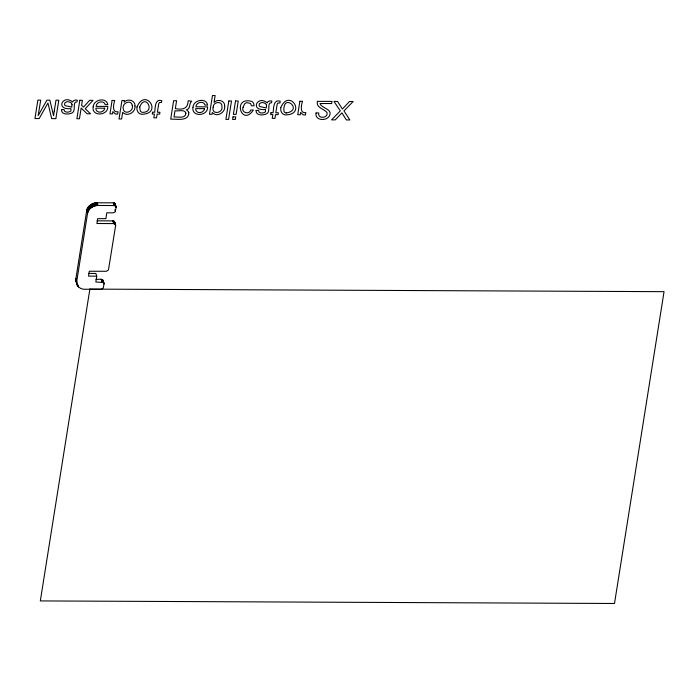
<?xml version="1.0" encoding="UTF-8"?>
<svg xmlns="http://www.w3.org/2000/svg" width="699" height="699" viewBox="0 0 699 699"><rect width="100%" height="100%" fill="white"/><g stroke="black" fill="none" stroke-linecap="round" stroke-linejoin="round"><path stroke-width="1.05" d="M77.318 283.846L76.025 281.461L75.876 278.735L86.711 210.53C87.576 205.768 92.565 202.736 97.178 202.78L113.325 202.85L114.959 203.531L116.2 207.219L115.108 211.954L113.36 212.828L106.816 212.819L105.89 218.665L97.677 218.63L96.908 223.497L113.954 223.593L115.265 224.257L115.623 225.532L108.476 269.928L106.37 271.291L89.315 271.238L88.546 276.114L96.75 276.149L95.824 281.994L103.469 282.501L104.046 283.698L103.303 287.936L101.206 289.307L84.728 289.255C80.499 289.508 75.876 285.952 76.733 281.417L87.576 213.221C88.441 208.459 93.421 205.427 98.043 205.462L114.514 205.558L116.174 206.948M103.164 281.295C103.076 277.896 97.746 279.783 95.999 279.312M115.318 204.807L115.239 203.994M114.767 222.841L114.4 221.566L113.089 220.91L97.091 220.814M88.712 273.431L95.894 273.458L96.75 276.149M286.214 112.985C304.205 110.075 282.064 91.866 284.021 111.49A3.731 2.997 -17.8 0 0 286.214 112.985M114.959 203.531L116.2 207.219M114.758 203.33L116.183 207.498M114.522 203.164L115.387 205.856M114.252 203.033L115.117 205.716M113.963 202.928L114.828 205.62M113.649 202.867L114.514 205.558M113.325 202.85L114.19 205.541M114.889 209.665L115.457 211.456M114.566 221.793L115.65 225.253M114.4 221.566L115.623 225.532M114.199 221.365L115.064 224.056M113.963 221.199L114.828 223.89M113.692 221.067L114.557 223.75M113.404 220.963L114.269 223.654M113.089 220.91L113.954 223.593M112.766 220.884L113.631 223.575M97.178 202.78L98.043 205.462M96.514 202.797L97.379 205.48M95.85 202.85L96.715 205.541M95.186 202.946L96.051 205.637M94.531 203.086L95.387 205.768M93.876 203.252L94.741 205.943M93.229 203.461L94.094 206.153M92.6 203.715L93.465 206.397M91.988 203.994L92.853 206.677M91.403 204.309L92.268 206.991M90.835 204.658L91.691 207.341M90.293 205.034L91.15 207.717M89.778 205.436L90.643 208.127M89.297 205.864L90.154 208.555M88.843 206.327L89.708 209.01M88.432 206.799L89.297 209.49M88.057 207.297L88.922 209.988M87.725 207.813L88.59 210.495M87.436 208.337L88.301 211.028M87.183 208.879L88.048 211.561M86.982 209.42L87.847 212.112M86.825 209.98L87.69 212.662M86.711 210.53L87.576 213.221M103.085 280.482L104.02 283.427M102.805 280.011L104.046 283.698M102.604 279.818L104.029 283.977M102.369 279.644L103.234 282.335M102.098 279.513L102.963 282.204M101.809 279.417L102.666 282.099M101.495 279.355L102.36 282.038M101.172 279.329L102.037 282.02M77.991 285.148L78.559 286.94M75.876 278.735L76.733 281.417M75.807 279.285L76.672 281.977M77.606 284.746L78.183 286.538M75.789 279.845L76.654 282.527M76.969 283.41L77.834 286.101M75.824 280.386L77.528 285.638M75.894 280.928L77.274 285.157M72.032 104.317L71.735 107.104L65.365 105.698L64.561 104.92L64.789 102.928C66.693 100.839 71.202 101.486 72.032 104.317M266.581 105.182L266.275 107.969L259.914 106.563L259.111 105.794L259.329 103.802C261.243 101.705 265.742 102.36 266.581 105.182M139.721 107.026L140.228 110.853A3.731 2.997 -17.8 0 0 142.421 112.347C156.183 112.653 145.278 92.399 139.721 107.026M188.826 112.749C188.922 121.827 176.034 118.804 170.705 119.153L173.632 100.708L176.594 100.726L175.335 108.633C182.657 109.953 187.952 108.895 188.136 100.778L191.701 101.206C188.765 103.26 190.853 109.053 186.415 109.839L188.415 111.543L188.826 112.749M316.062 112.958C314.48 120.586 326.346 121.434 329.351 116.025C333.24 108.93 321.645 108.607 320.037 103.496L331.658 103.548L331.99 101.416L317.39 101.355C315.913 108.144 324.153 108.581 327.045 112.688C328.425 118.411 317.197 119.145 318.779 112.967L316.062 112.958M61.538 109.56C61.005 115.09 69.341 114.75 72.556 112.626C76.174 110.328 72.049 101.469 77.004 101.888L77.274 100.219L75.466 99.983L73.325 100.805L72.67 102.045C62.901 93.745 54.889 110.346 70.922 108.616L70.957 110.923C69.166 112.626 63.993 112.967 64.037 109.568L61.538 109.56M256.087 110.425C255.554 115.955 263.89 115.615 267.097 113.491C270.714 111.193 266.599 102.342 271.553 102.753L271.815 101.084L270.006 100.848L267.874 101.67L267.21 102.91C257.45 94.618 249.438 111.22 265.463 109.49L265.498 111.788C263.715 113.491 258.534 113.832 258.586 110.433L256.087 110.425M132.207 105.243C134.418 111.351 123.845 115.562 123.199 108.581C121.792 103.164 131.115 99.005 132.207 105.243M243.042 107.349C240.919 112.731 249.263 115.09 250.801 109.988L253.405 109.996C241.749 127.463 231.867 96.2 251.588 101.364A5.601 4.5 -17.8 0 1 253.65 103.513L254.069 105.829L251.465 105.82L250.495 103.461L246.965 102.666A3.364 2.7 -17.8 0 0 244.589 103.959L243.042 107.349M185.89 113.159C185.742 119.048 177.432 116.602 174.007 117.021L175.003 110.722C177.948 111.622 184.781 108.799 185.89 113.159M93.177 106.825C91.324 116.96 108.502 115.859 107.786 106.423L96.121 106.37C96.156 101.687 103.95 99.922 105.217 104.632L107.847 104.64C106.37 96.855 93.439 99.468 93.177 106.825M192.985 107.27C191.133 117.406 208.311 116.305 207.594 106.868L195.921 106.816C195.965 102.133 203.758 100.368 205.017 105.068L207.647 105.086C206.179 97.301 193.247 99.913 192.985 107.27M224.676 105.916C225.786 112.373 216.83 117.93 212.374 112.495L212.094 114.278L209.49 114.26L212.47 95.518L215.143 95.536L214.06 102.395C217.337 98.769 224.956 100.376 224.676 105.916M136.978 106.982L137.004 110.023L138.157 112.39A6.737 5.409 -17.8 0 0 141.696 114.287C163.295 113.954 145.375 87.087 136.978 106.982M280.771 107.62L280.797 110.669L281.95 113.028A6.737 5.409 -17.8 0 0 285.489 114.924C307.088 114.592 289.168 87.725 280.771 107.62M213.195 107.148C210.932 115.073 223.339 113.544 221.941 106.501C222.404 100.525 212.95 101.757 213.195 107.148M134.986 105.995C135.807 112.338 127.113 117.275 122.675 112.303L121.609 118.996L119.005 118.987L121.949 100.481L124.413 100.49L124.142 102.211C127.506 98.148 135.501 100.202 134.986 105.995M54.269 111.071L53.587 115.746L49.83 100.158L46.903 100.149L38.157 115.676L40.708 100.114L37.877 100.106L34.95 118.55L39.188 118.568L47.934 103.006L51.682 118.62L55.876 118.638L58.803 100.202L55.999 100.184L54.269 111.071M79.817 100.289L76.89 118.734L79.459 118.743L81.163 108.039L87.122 113.78L90.538 113.797L85.243 108.738L93.011 100.35L89.594 100.333L83.557 107.096L81.591 105.348L82.386 100.306L79.817 100.289M112.093 100.438L109.961 113.885L112.504 113.893L112.871 111.569L115.335 113.963L117.668 114.155L118.044 111.77C111.569 112.862 113.57 103.95 114.776 100.446L112.093 100.438M89.874 289.106L40.324 600.922L614.5 603.482L664.05 291.666L89.874 289.106M152.548 112.224L152.251 114.068L154.409 114.077L153.815 117.834L156.515 117.843L157.118 114.094L159.652 114.103L159.949 112.259L157.406 112.251L158.804 103.469L159.512 102.535L161.504 102.438L161.792 100.656C154.785 98.358 155.265 108.022 154.706 112.233L152.548 112.224M228.826 100.953L225.899 119.398L228.573 119.415L231.5 100.971L228.826 100.953M232.994 116.864L232.584 119.433L235.31 119.442L235.712 116.882L232.994 116.864M235.519 100.988L233.387 114.374L236.113 114.383L238.237 100.997L235.519 100.988M270.959 112.757L270.67 114.601L272.82 114.61L272.226 118.358L274.925 118.376L275.528 114.619L278.071 114.636L278.359 112.784L275.817 112.775L277.215 104.002L277.931 103.059L279.923 102.971L280.203 101.189C273.195 98.891 273.676 108.555 273.117 112.766L270.959 112.757M299.88 101.276L297.739 114.723L300.282 114.732L300.657 112.408L303.121 114.802L305.446 114.994L305.83 112.609C299.355 113.701 301.348 104.78 302.553 101.285L299.88 101.276M104.754 108.205C104.291 112.338 97.589 113.858 96.025 109.752L95.912 108.17L104.754 108.205M204.554 108.651C204.099 112.784 197.398 114.304 195.834 110.197L195.711 108.607L204.554 108.651M349.483 101.495L342.396 109.053L337.556 101.442L333.982 101.425L340.299 110.914L331.544 119.87L335.249 119.887L341.942 112.854L346.346 119.94L349.867 119.948L343.969 110.931L353.152 101.512L349.483 101.495"/></g></svg>
